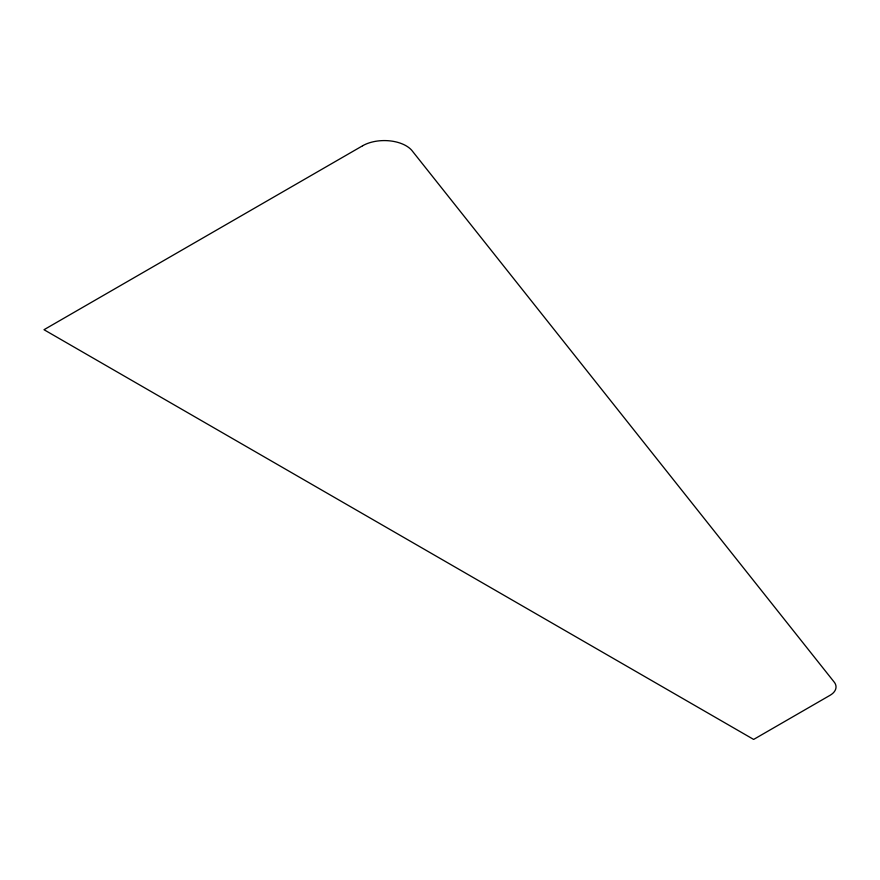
<?xml version="1.0" encoding="UTF-8"?>
<svg xmlns="http://www.w3.org/2000/svg" width="880" height="880" viewBox="0 0 880 880"><rect width="100%" height="100%" fill="white"/><g stroke="black" fill="none" stroke-linecap="round" stroke-linejoin="round"><path stroke-width="1.32" d="M362.615 145.772L44 329.714L753.643 739.431L830.027 695.321A20.482 11.825 0 0 0 833.811 681.604L411.73 150.282A30.723 17.732 0 0 0 362.615 145.772"/></g></svg>
